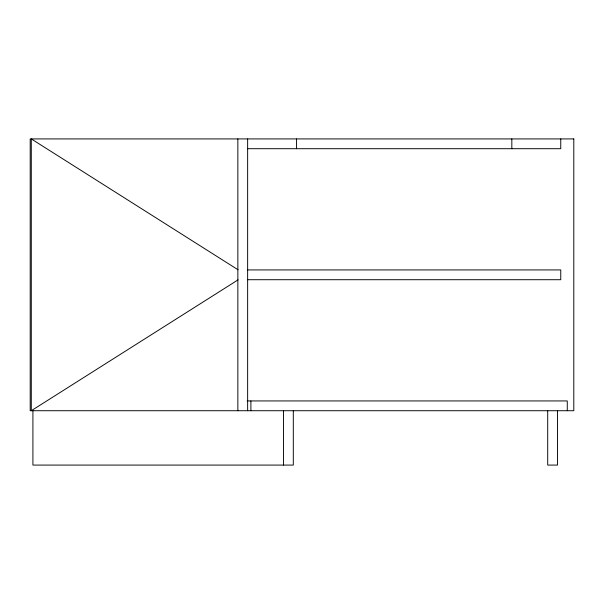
<?xml version="1.0" encoding="UTF-8"?>
<svg xmlns="http://www.w3.org/2000/svg" width="604" height="604" viewBox="0 0 604 604"><rect width="100%" height="100%" fill="white"/><g stroke="black" fill="none" stroke-linecap="round" stroke-linejoin="round"><path stroke-width="0.91" d="M238.059 279.856L31.287 410.72L31.287 138.92L238.059 269.784M247.534 148.705L560.754 148.705L560.754 138.92M247.64 269.928L560.754 269.928L560.754 279.712L247.64 279.712M247.134 400.935L567.277 400.935L567.277 410.72M557.492 410.72L557.492 465.08L547.707 465.08L547.707 410.72M511.83 138.92L511.83 148.705M296.564 138.92L296.564 148.705M293.302 410.72L293.302 465.08L32.918 465.08L32.918 410.72M283.518 410.72L283.518 465.08M250.902 400.935L250.902 410.72M247.64 138.92L247.64 410.72M237.855 138.92L237.855 410.72M573.8 138.92L30.2 138.92L30.2 410.72L573.8 410.72L573.8 138.92"/></g></svg>
